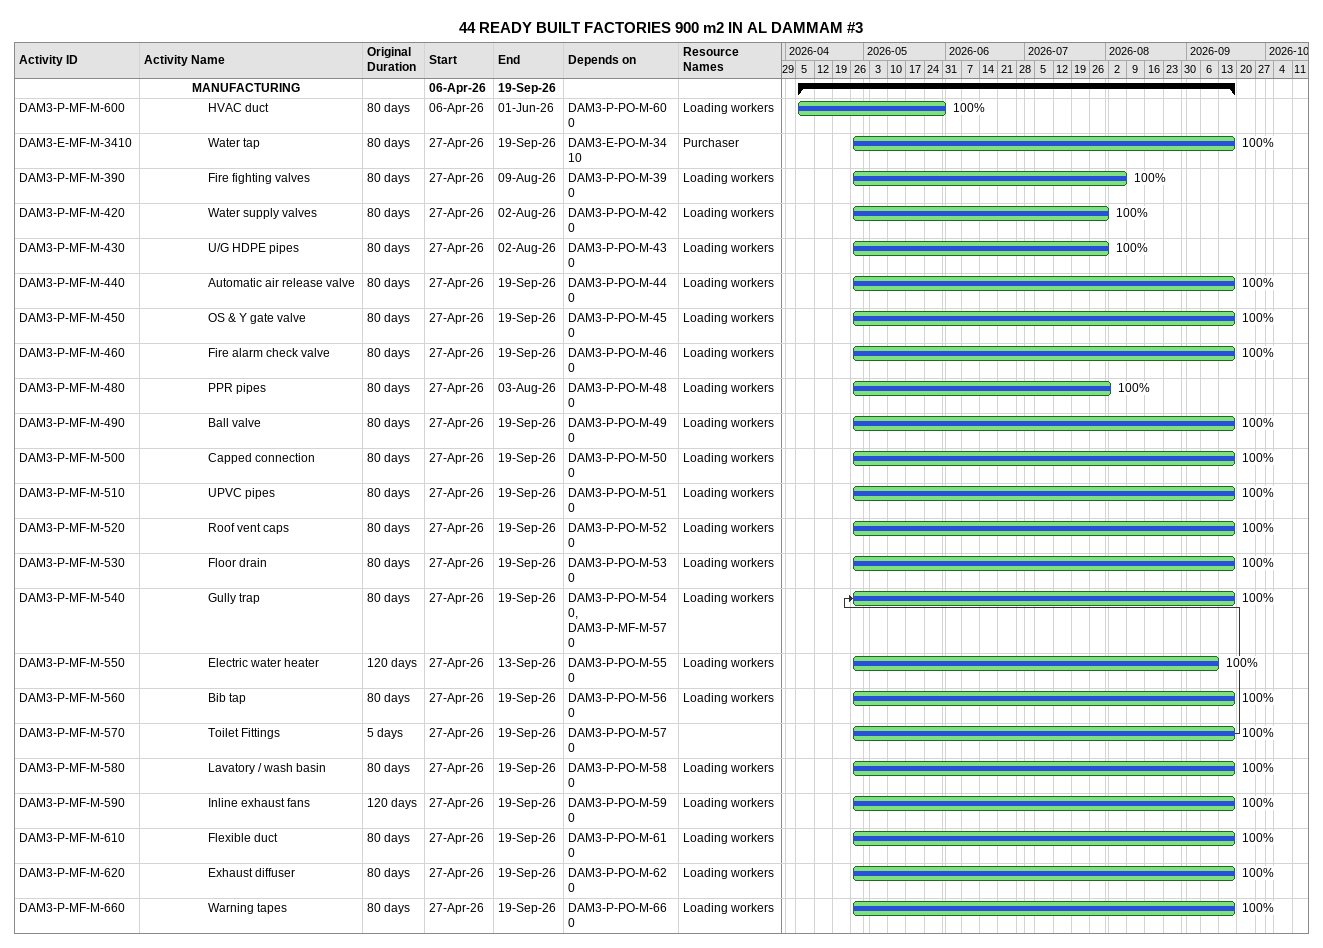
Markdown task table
44 READY BUILT FACTORIES 900 m2 IN AL DAMMAM #3

| ID | Level | Task | Original duration | Start | Finish | Predecessors | Resources | % complete |
|---|---|---|---|---|---|---|---|---|
|  | 4 | **MANUFACTURING** |  | 2026-04-06 | 2026-09-19 |  |  |  |
| DAM3-P-MF-M-600 | 5 | HVAC duct | 80d | 2026-04-06 | 2026-06-01 | DAM3-P-PO-M-600 | Loading workers | 100 |
| DAM3-E-MF-M-3410 | 5 | Water tap | 80d | 2026-04-27 | 2026-09-19 | DAM3-E-PO-M-3410 | Purchaser | 100 |
| DAM3-P-MF-M-390 | 5 | Fire fighting valves | 80d | 2026-04-27 | 2026-08-09 | DAM3-P-PO-M-390 | Loading workers | 100 |
| DAM3-P-MF-M-420 | 5 | Water supply valves | 80d | 2026-04-27 | 2026-08-02 | DAM3-P-PO-M-420 | Loading workers | 100 |
| DAM3-P-MF-M-430 | 5 | U/G HDPE pipes | 80d | 2026-04-27 | 2026-08-02 | DAM3-P-PO-M-430 | Loading workers | 100 |
| DAM3-P-MF-M-440 | 5 | Automatic air release valve | 80d | 2026-04-27 | 2026-09-19 | DAM3-P-PO-M-440 | Loading workers | 100 |
| DAM3-P-MF-M-450 | 5 | OS & Y gate valve | 80d | 2026-04-27 | 2026-09-19 | DAM3-P-PO-M-450 | Loading workers | 100 |
| DAM3-P-MF-M-460 | 5 | Fire alarm check valve | 80d | 2026-04-27 | 2026-09-19 | DAM3-P-PO-M-460 | Loading workers | 100 |
| DAM3-P-MF-M-480 | 5 | PPR pipes | 80d | 2026-04-27 | 2026-08-03 | DAM3-P-PO-M-480 | Loading workers | 100 |
| DAM3-P-MF-M-490 | 5 | Ball valve | 80d | 2026-04-27 | 2026-09-19 | DAM3-P-PO-M-490 | Loading workers | 100 |
| DAM3-P-MF-M-500 | 5 | Capped connection | 80d | 2026-04-27 | 2026-09-19 | DAM3-P-PO-M-500 | Loading workers | 100 |
| DAM3-P-MF-M-510 | 5 | UPVC pipes | 80d | 2026-04-27 | 2026-09-19 | DAM3-P-PO-M-510 | Loading workers | 100 |
| DAM3-P-MF-M-520 | 5 | Roof vent caps | 80d | 2026-04-27 | 2026-09-19 | DAM3-P-PO-M-520 | Loading workers | 100 |
| DAM3-P-MF-M-530 | 5 | Floor drain | 80d | 2026-04-27 | 2026-09-19 | DAM3-P-PO-M-530 | Loading workers | 100 |
| DAM3-P-MF-M-540 | 5 | Gully trap | 80d | 2026-04-27 | 2026-09-19 | DAM3-P-PO-M-540, DAM3-P-MF-M-570 | Loading workers | 100 |
| DAM3-P-MF-M-550 | 5 | Electric water heater | 120d | 2026-04-27 | 2026-09-13 | DAM3-P-PO-M-550 | Loading workers | 100 |
| DAM3-P-MF-M-560 | 5 | Bib tap | 80d | 2026-04-27 | 2026-09-19 | DAM3-P-PO-M-560 | Loading workers | 100 |
| DAM3-P-MF-M-570 | 5 | Toilet Fittings | 5d | 2026-04-27 | 2026-09-19 | DAM3-P-PO-M-570 |  | 100 |
| DAM3-P-MF-M-580 | 5 | Lavatory / wash basin | 80d | 2026-04-27 | 2026-09-19 | DAM3-P-PO-M-580 | Loading workers | 100 |
| DAM3-P-MF-M-590 | 5 | Inline exhaust fans | 120d | 2026-04-27 | 2026-09-19 | DAM3-P-PO-M-590 | Loading workers | 100 |
| DAM3-P-MF-M-610 | 5 | Flexible duct | 80d | 2026-04-27 | 2026-09-19 | DAM3-P-PO-M-610 | Loading workers | 100 |
| DAM3-P-MF-M-620 | 5 | Exhaust diffuser | 80d | 2026-04-27 | 2026-09-19 | DAM3-P-PO-M-620 | Loading workers | 100 |
| DAM3-P-MF-M-660 | 5 | Warning tapes | 80d | 2026-04-27 | 2026-09-19 | DAM3-P-PO-M-660 | Loading workers | 100 |
